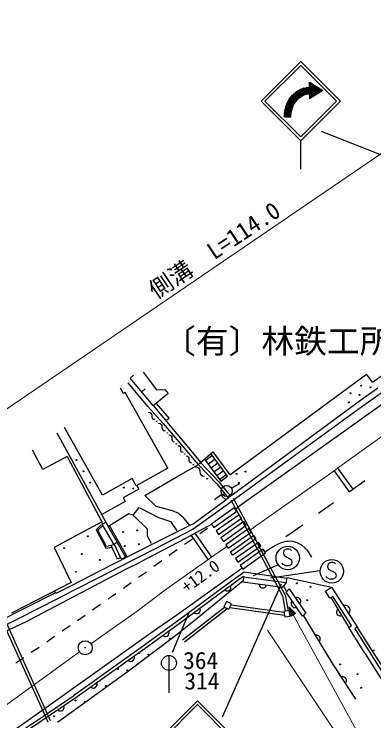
# Model space of a CAD drawing. Units: millimetres, scale not verified. Extents: x 40000 to 680000, y 20000 to 380000.
# Drawn here: x 235547 to 273946, y 264208 to 339720 of the extents above; entities that cross this region are included whole.
import ezdxf
from ezdxf.enums import TextEntityAlignment as Align

# ---------------------------------------------------------------- set-up
doc = ezdxf.new("R2010")
doc.units = ezdxf.units.MM
doc.header["$LTSCALE"] = 1000
doc.linetypes.add('CHAIN', pattern=[18.5, 12, -1.5, 3.5, -1.5])
for name, color, linetype, lineweight in [('M-BGD', 7, 'Continuous', 25), ('M-BGD-EXST', 7, 'Continuous', 25), ('M-BMK', 2, 'CHAIN', 13), ('M-BMK-SRVR', 3, 'Continuous', 25), ('M-STR-HTXT', 7, 'Continuous', 13), ('M-STR-STRC', 7, 'Continuous', 25)]:
    doc.layers.add(name, color=color, linetype=linetype, lineweight=lineweight)
doc.styles.add('ＭＳ ゴシック', font='')
doc.styles.get('ＭＳ ゴシック').set_extended_font_data('MS Gothic')

msp = doc.modelspace()

# ---------------------------------------------------------------- linework, layer by layer
at = {"layer": 'M-BGD'}
for p, q in [((284842, 305160), (259396, 287022)), ((249330, 301482), (250740, 299573)), ((273797, 300398), (275390, 301553)), ((247925, 300811), (248305, 301136)), ((250400, 297909), (247925, 300811)), ((258556, 290506), (273165, 301269)), ((273797, 300398), (273165, 301269)), ((249828, 297793), (247710, 300341)), ((247219, 299188), (246896, 299767)), ((247394, 299286), (247219, 299188)), ((251937, 291218), (247394, 299286)), ((249162, 299360), (249543, 299685)), ((251991, 299196), (250719, 298114)), ((250740, 299573), (251648, 299600)), ((251648, 299600), (251991, 299196)), ((274353, 299759), (272125, 298157)), ((274719, 299234), (272503, 297637)), ((249828, 297793), (251471, 295996)), ((250400, 297909), (250780, 298234)), ((255466, 291837), (250419, 297888)), ((250719, 298114), (252080, 296515)), ((272125, 298157), (258138, 287826)), ((272503, 297637), (258446, 287414)), ((249891, 297186), (250048, 297155)), ((250048, 297155), (250158, 297082)), ((250158, 297082), (250220, 296966)), ((250220, 296966), (250235, 296806)), ((250235, 296806), (250249, 296647)), ((250249, 296647), (250312, 296531)), ((250312, 296531), (250421, 296457)), ((250421, 296457), (250578, 296427)), ((252080, 296515), (251851, 296320)), ((244986, 288314), (240912, 295549)), ((250965, 296000), (251132, 295967)), ((251132, 295967), (251248, 295889)), ((251248, 295889), (251314, 295765)), ((251314, 295765), (251330, 295596)), ((251330, 295596), (251345, 295427)), ((251345, 295427), (251412, 295303)), ((251412, 295303), (251528, 295225)), ((251471, 295996), (255200, 291612)), ((240109, 294984), (245565, 285051)), ((251528, 295225), (251695, 295193)), ((252073, 294775), (252219, 294738)), ((252219, 294738), (252318, 294664)), ((252318, 294664), (252370, 294552)), ((252370, 294552), (252376, 294402)), ((252376, 294402), (252382, 294252)), ((252382, 294252), (252434, 294140)), ((252434, 294140), (252533, 294066)), ((252533, 294066), (252678, 294030)), ((238618, 291059), (237499, 293144)), ((253019, 293611), (253155, 293577)), ((253155, 293577), (253247, 293507)), ((253247, 293507), (253296, 293403)), ((253296, 293403), (253301, 293263)), ((253301, 293263), (253307, 293123)), ((253307, 293123), (253356, 293018)), ((253356, 293018), (253448, 292949)), ((241191, 292439), (238618, 291059)), ((241191, 292439), (244924, 285476)), ((253448, 292949), (253584, 292915)), ((253902, 292524), (254047, 292488)), ((254047, 292488), (254146, 292413)), ((254146, 292413), (254199, 292301)), ((254199, 292301), (254204, 292151)), ((255429, 291806), (256763, 292941)), ((256708, 292560), (255983, 292026)), ((258339, 290346), (256557, 292765)), ((256763, 292941), (258556, 290506)), ((252857, 290249), (255216, 291595)), ((254204, 292151), (254210, 292001)), ((254210, 292001), (254263, 291889)), ((254263, 291889), (254361, 291815)), ((254361, 291815), (254507, 291779)), ((255200, 291612), (255429, 291806)), ((255200, 291612), (257167, 289540)), ((255429, 291806), (257384, 289747)), ((255869, 292181), (257614, 289812)), ((257004, 292157), (256280, 291623)), ((257301, 291755), (256576, 291221)), ((251937, 291218), (248572, 289323)), ((254855, 291350), (255074, 291321)), ((255074, 291321), (255230, 291230)), ((255230, 291230), (255326, 291076)), ((255326, 291076), (255360, 290858)), ((255360, 290858), (255393, 290641)), ((256873, 290818), (257598, 291352)), ((257170, 290416), (257894, 290950)), ((269706, 290939), (271319, 288690)), ((270077, 291211), (271690, 288948)), ((248140, 290090), (244986, 288314)), ((248572, 289323), (248140, 290090)), ((249498, 288283), (252857, 290249)), ((255393, 290641), (255489, 290487)), ((255489, 290487), (255645, 290395)), ((255645, 290395), (255864, 290367)), ((257466, 290013), (258191, 290547)), ((257614, 289812), (258339, 290346)), ((248633, 289357), (248849, 288974)), ((257167, 289540), (258037, 288455)), ((257384, 289747), (258271, 288643)), ((258758, 289067), (259627, 289563)), ((271299, 288668), (272999, 289901)), ((248849, 288974), (247167, 288027)), ((258271, 288643), (258703, 288233)), ((247167, 288027), (247383, 287644)), ((250691, 287109), (249498, 288283)), ((254673, 285263), (258138, 287826)), ((257749, 288421), (256935, 287840)), ((258037, 288455), (257733, 288223)), ((257733, 288223), (258138, 287826)), ((258037, 288455), (258434, 288036)), ((258687, 287809), (264179, 277580)), ((264465, 277682), (258951, 287951)), ((247383, 287644), (244895, 286243)), ((248244, 286185), (248902, 287020)), ((248902, 287020), (250939, 285951)), ((252459, 286632), (250691, 287109)), ((258446, 287414), (254670, 284704)), ((259049, 286974), (256597, 285238)), ((259305, 286604), (259049, 286974)), ((259138, 286842), (259396, 287022)), ((268030, 286396), (269648, 287529)), ((247787, 286338), (245821, 285111)), ((248244, 286185), (247787, 286338)), ((253143, 286363), (252459, 286632)), ((253143, 286363), (253605, 285973)), ((256853, 284868), (259305, 286604)), ((259562, 286235), (257110, 284498)), ((259818, 285865), (259562, 286235)), ((244924, 285476), (239803, 282730)), ((244924, 285476), (244991, 285204)), ((244955, 285232), (245386, 285485)), ((249774, 284683), (248244, 286185)), ((250939, 285951), (252224, 285503)), ((252224, 285503), (252898, 284529)), ((253869, 285609), (253605, 285973)), ((254308, 285080), (253869, 285609)), ((257366, 284129), (259818, 285865)), ((260075, 285495), (257623, 283759)), ((260331, 285126), (260075, 285495)), ((244849, 285137), (244304, 284626)), ((244487, 284598), (244932, 285015)), ((246204, 283105), (244955, 285232)), ((245565, 285051), (245821, 285111)), ((247437, 281721), (245565, 285051)), ((247567, 281794), (245717, 285087)), ((254218, 285051), (250399, 283127)), ((254670, 284704), (250673, 282632)), ((256113, 284956), (253847, 283683)), ((254673, 285263), (254308, 285080)), ((256196, 284772), (255379, 284181)), ((256113, 284956), (256597, 285238)), ((256597, 285238), (256853, 284868)), ((257880, 283389), (260331, 285126)), ((260588, 284756), (258136, 283020)), ((260844, 284386), (260588, 284756)), ((266349, 285135), (264564, 283876)), ((244304, 284626), (245324, 282645)), ((245396, 282832), (244487, 284598)), ((249787, 283954), (249774, 284683)), ((250201, 283172), (249787, 283954)), ((256259, 281433), (254462, 284029)), ((256633, 281697), (254867, 284257)), ((257110, 284498), (257366, 284129)), ((258393, 282650), (260844, 284386)), ((258649, 282280), (261101, 284016)), ((261101, 284016), (261358, 283647)), ((246204, 283105), (246635, 283358)), ((253847, 283683), (249012, 281151)), ((254572, 283626), (253723, 283052)), ((257623, 283759), (257880, 283389)), ((261358, 283647), (258906, 281911)), ((261614, 283277), (259163, 281541)), ((261871, 282907), (261614, 283277)), ((263258, 282884), (263987, 283247)), ((263987, 283247), (264585, 283391)), ((264585, 283391), (264770, 283422)), ((264770, 283422), (264915, 283434)), ((264915, 283434), (265297, 283397)), ((265297, 283397), (265740, 283275)), ((265740, 283275), (266231, 283003)), ((239803, 282730), (241650, 278986)), ((245324, 282645), (245982, 282783)), ((245912, 282937), (245396, 282832)), ((245912, 282937), (246239, 283086)), ((246574, 281480), (245912, 282937)), ((246239, 283086), (246901, 281629)), ((250399, 283127), (246392, 281096)), ((250673, 282632), (246670, 280578)), ((252933, 282483), (252106, 281862)), ((258136, 283020), (258393, 282650)), ((259419, 281171), (261871, 282907)), ((262127, 282538), (259676, 280802)), ((262384, 282168), (262127, 282538)), ((262306, 282286), (263258, 282884)), ((266231, 283003), (266618, 282655)), ((266618, 282655), (266861, 282430)), ((267341, 281713), (266861, 282430)), ((247031, 281488), (247437, 281721)), ((247437, 281721), (247567, 281794)), ((258906, 281911), (258649, 282280)), ((259946, 280413), (262384, 282168)), ((246392, 281096), (244727, 280233)), ((246901, 281629), (246574, 281480)), ((246901, 281629), (247031, 281488)), ((247486, 280432), (249012, 281151)), ((251317, 281318), (250452, 280695)), ((259163, 281541), (259419, 281171)), ((237261, 275041), (247486, 280432)), ((244727, 280233), (241629, 278646)), ((246670, 280578), (244996, 279711)), ((252918, 275532), (259843, 280535)), ((259676, 280802), (259946, 280413)), ((244996, 279711), (241895, 278127)), ((248835, 279552), (249665, 280138)), ((260114, 280088), (257920, 278513)), ((258099, 278272), (259943, 279650)), ((260044, 279621), (259943, 279650)), ((260019, 279477), (259985, 279162)), ((260044, 279621), (260019, 279477)), ((260041, 279605), (264590, 278977)), ((264660, 279422), (260114, 280087)), ((264603, 278999), (264662, 279433)), ((264662, 279433), (264695, 279539)), ((264695, 279539), (269433, 278482)), ((241650, 278986), (235258, 275701)), ((241629, 278646), (239999, 277819)), ((247205, 278402), (248024, 278982)), ((259985, 279162), (255130, 275195)), ((258670, 278584), (258638, 278680)), ((259985, 279162), (259971, 279040)), ((264188, 278458), (259971, 279040)), ((261684, 278804), (261702, 278704)), ((261702, 278704), (261739, 278618)), ((262431, 278603), (262476, 278694)), ((264188, 278458), (264540, 278894)), ((264540, 278894), (264603, 278999)), ((239830, 278050), (239955, 277880)), ((241895, 278127), (240262, 277288)), ((257920, 278513), (253261, 275058)), ((253438, 274816), (258099, 278272)), ((257996, 278203), (258079, 278145)), ((258079, 278145), (258165, 278110)), ((258165, 278110), (258277, 278093)), ((258277, 278093), (258370, 278102)), ((258370, 278102), (258466, 278134)), ((258466, 278134), (258569, 278210)), ((258569, 278210), (258627, 278293)), ((258627, 278293), (258662, 278379)), ((258662, 278379), (258679, 278491)), ((258679, 278491), (258670, 278584)), ((261739, 278618), (261807, 278528)), ((261807, 278528), (261880, 278470)), ((261880, 278470), (261971, 278425)), ((261971, 278425), (262097, 278407)), ((262097, 278407), (262197, 278426)), ((262197, 278426), (262283, 278462)), ((262283, 278462), (262373, 278531)), ((262373, 278531), (262431, 278603)), ((264354, 278513), (264252, 278537)), ((264636, 278049), (264354, 278513)), ((264588, 277957), (264914, 278331)), ((266322, 275400), (264588, 277957)), ((264914, 278331), (266690, 275712)), ((268780, 278055), (269433, 278482)), ((269246, 277328), (268780, 278055)), ((269433, 278482), (272162, 274242)), ((239955, 277880), (233562, 274641)), ((240262, 277288), (233856, 274047)), ((245569, 277243), (246390, 277826)), ((264179, 277580), (264493, 275930)), ((264465, 277682), (264790, 275978)), ((265675, 277380), (265577, 277352)), ((265768, 277385), (265675, 277380)), ((265879, 277364), (265768, 277385)), ((265963, 277324), (265879, 277364)), ((266044, 277263), (265963, 277324)), ((266116, 277157), (266044, 277263)), ((266143, 277059), (266116, 277157)), ((269554, 277513), (269246, 277328)), ((269336, 277382), (271266, 274197)), ((271549, 274390), (269554, 277513)), ((243918, 276073), (244768, 276672)), ((258212, 276962), (257936, 276390)), ((257936, 276390), (258481, 276127)), ((258757, 276699), (258212, 276962)), ((258481, 276127), (258757, 276699)), ((258718, 276619), (264349, 275813)), ((265130, 276845), (265109, 276734)), ((265109, 276734), (265114, 276640)), ((265114, 276640), (265141, 276543)), ((265169, 276929), (265130, 276845)), ((265141, 276543), (265213, 276437)), ((265231, 277010), (265169, 276929)), ((265213, 276437), (265293, 276376)), ((266026, 276690), (266088, 276771)), ((266088, 276771), (266127, 276855)), ((266127, 276855), (266148, 276966)), ((266148, 276966), (266143, 277059)), ((270828, 276529), (270705, 276498)), ((270944, 276533), (270828, 276529)), ((271082, 276503), (270944, 276533)), ((271187, 276451), (271082, 276503)), ((271285, 276371), (271187, 276451)), ((253534, 272874), (258002, 276358)), ((253718, 272638), (258304, 276212)), ((254744, 275786), (254827, 275728)), ((254827, 275728), (254913, 275692)), ((254913, 275692), (255025, 275676)), ((255025, 275676), (255118, 275685)), ((255118, 275685), (255214, 275717)), ((255214, 275717), (255316, 275793)), ((255316, 275793), (255374, 275876)), ((255374, 275876), (255410, 275962)), ((255417, 276167), (255386, 276263)), ((255410, 275962), (255427, 276074)), ((255427, 276074), (255417, 276167)), ((258581, 276335), (264399, 275502)), ((264905, 275997), (264335, 275905)), ((264335, 275905), (264431, 275307)), ((265001, 275400), (264905, 275997)), ((265293, 276376), (265378, 276336)), ((265378, 276336), (265489, 276315)), ((265489, 276315), (265582, 276320)), ((265582, 276320), (265680, 276348)), ((266690, 275712), (266548, 275608)), ((269985, 275972), (269958, 275862)), ((269958, 275862), (269958, 275769)), ((269958, 275769), (269981, 275670)), ((269981, 275670), (270047, 275560)), ((270028, 276054), (269985, 275972)), ((270094, 276131), (270028, 276054)), ((271245, 275656), (271324, 275755)), ((271372, 276237), (271285, 276371)), ((271324, 275755), (271376, 275859)), ((271403, 276114), (271372, 276237)), ((271376, 275859), (271406, 275997)), ((271406, 275997), (271403, 276114)), ((234235, 274976), (239135, 264121)), ((234508, 275100), (239408, 264244)), ((236877, 274808), (237261, 275041)), ((242309, 274931), (243116, 275519)), ((253261, 275058), (249841, 272580)), ((250394, 273781), (252918, 275532)), ((255130, 275195), (252953, 273437)), ((264431, 275307), (265001, 275400)), ((266574, 275555), (266322, 275400)), ((266433, 275436), (269338, 270581)), ((266548, 275608), (266574, 275555)), ((270047, 275560), (270124, 275495)), ((270124, 275495), (270206, 275451)), ((270206, 275451), (270316, 275424)), ((270316, 275424), (270410, 275425)), ((270410, 275425), (270508, 275447)), ((230694, 271980), (236877, 274808)), ((240667, 273811), (241514, 274392)), ((250017, 272337), (253438, 274816)), ((271266, 274197), (271549, 274390)), ((272993, 271434), (271266, 274197)), ((272162, 274242), (271904, 274049)), ((273635, 271953), (272162, 274242)), ((238739, 265484), (250394, 273781)), ((252953, 273437), (247625, 269402)), ((251976, 273342), (252035, 273424)), ((252035, 273424), (252072, 273510)), ((252082, 273715), (252052, 273811)), ((252072, 273510), (252090, 273622)), ((252090, 273622), (252082, 273715)), ((267779, 273373), (267680, 273352)), ((267872, 273373), (267779, 273373)), ((267982, 273346), (267872, 273373)), ((271904, 274049), (273329, 271807)), ((239023, 272669), (239845, 273245)), ((251404, 273342), (251486, 273283)), ((251486, 273283), (251572, 273246)), ((251572, 273246), (251683, 273229)), ((251683, 273229), (251776, 273237)), ((251776, 273237), (251873, 273267)), ((251873, 273267), (251976, 273342)), ((268064, 273302), (267982, 273346)), ((268141, 273236), (268064, 273302)), ((268091, 272665), (268157, 272742)), ((268206, 273126), (268141, 273236)), ((268157, 272742), (268201, 272824)), ((268201, 272824), (268228, 272934)), ((268228, 273027), (268206, 273126)), ((268228, 272934), (268228, 273027)), ((237380, 271531), (238211, 272099)), ((249841, 272580), (241871, 266886)), ((242042, 266640), (250017, 272337)), ((275599, 268862), (273635, 271953)), ((248378, 271049), (248349, 271146)), ((272993, 271434), (274903, 268409)), ((273329, 271807), (275306, 268672)), ((273910, 271719), (273788, 271688)), ((274027, 271723), (273910, 271719)), ((235734, 270394), (236582, 270974)), ((247698, 270681), (247779, 270621)), ((247779, 270621), (247865, 270584)), ((247865, 270584), (247977, 270565)), ((247977, 270565), (248070, 270573)), ((248070, 270573), (248166, 270603)), ((248166, 270603), (248270, 270677)), ((248270, 270677), (248330, 270759)), ((248330, 270759), (248367, 270844)), ((248367, 270844), (248386, 270956)), ((248386, 270956), (248378, 271049)), ((269338, 270581), (270841, 268280)), ((247625, 269402), (240183, 264024)), ((270549, 268911), (270451, 268885)), ((270642, 268915), (270549, 268911)), ((270753, 268892), (270642, 268915)), ((270837, 268851), (270753, 268892)), ((270917, 268789), (270837, 268851)), ((244391, 268200), (244361, 268297)), ((244380, 267996), (244398, 268107)), ((244398, 268107), (244391, 268200)), ((270841, 268280), (272004, 266520)), ((270891, 268217), (270953, 268296)), ((270987, 268682), (270917, 268789)), ((270953, 268296), (270994, 268380)), ((271013, 268584), (270987, 268682)), ((270994, 268380), (271017, 268491)), ((271017, 268491), (271013, 268584)), ((243710, 267832), (243792, 267772)), ((243792, 267772), (243878, 267735)), ((243878, 267735), (243989, 267717)), ((243989, 267717), (244082, 267724)), ((244082, 267724), (244179, 267754)), ((244179, 267754), (244283, 267828)), ((244283, 267828), (244343, 267910)), ((244343, 267910), (244380, 267996)), ((233613, 261315), (241871, 266886)), ((233781, 261066), (242042, 266640)), ((240882, 265742), (240855, 265839)), ((229714, 259139), (238739, 265484)), ((240192, 265392), (240272, 265330)), ((240272, 265330), (240356, 265290)), ((240356, 265290), (240468, 265269)), ((240468, 265269), (240561, 265274)), ((240561, 265274), (240658, 265301)), ((240658, 265301), (240764, 265373)), ((240764, 265373), (240826, 265453)), ((240826, 265453), (240865, 265537)), ((240865, 265537), (240887, 265648)), ((240887, 265648), (240882, 265742))]:
    msp.add_line(p, q, dxfattribs=at)
for centre, radius in [((272604, 300023), 50), ((273588, 299846), 50), ((271443, 299215), 50), ((272427, 299039), 50), ((271266, 298231), 50), ((250772, 296213), 32), ((251900, 294966), 34), ((252849, 293820), 30), ((253743, 292720), 28), ((242212, 292086), 50), ((254677, 291569), 30), ((242943, 290876), 50), ((260254, 290848), 50), ((256147, 290090), 44), ((259287, 290591), 50), ((243675, 289666), 50), ((258237, 288770), 600), ((259544, 289625), 50), ((247271, 289132), 50), ((248266, 289035), 50), ((243412, 283927), 50), ((247180, 284380), 50), ((248669, 284562), 50), ((240882, 282662), 50), ((247363, 282891), 50), ((248852, 283074), 50), ((242779, 282029), 50), ((244677, 281397), 50), ((242147, 280132), 50), ((265739, 278916), 50), ((267192, 278543), 50), ((266819, 277090), 50), ((252158, 272983), 50), ((248898, 271442), 50), ((249887, 271296), 50), ((246628, 269755), 50), ((247617, 269609), 50), ((270344, 270244), 50), ((272188, 269195), 50), ((244358, 268068), 50), ((245347, 267922), 50), ((272585, 267748), 50), ((242088, 266380), 50), ((243077, 266235), 50), ((239817, 264693), 50)]:
    msp.add_circle(centre, radius, dxfattribs=at)
at = {"layer": 'M-BGD-EXST'}
for p, q in [((264653, 282557), (264353, 282407)), ((264853, 282557), (264653, 282557)), ((265053, 282507), (264853, 282557)), ((265153, 282407), (265053, 282507)), ((264353, 282407), (264303, 282107)), ((264303, 282107), (264403, 281857)), ((264403, 281857), (265103, 281457)), ((264253, 280907), (264153, 281057)), ((265103, 281457), (265203, 281207)), ((265203, 281207), (265153, 280907)), ((269058, 280983), (269008, 280683)), ((269358, 281133), (269058, 280983)), ((269558, 281133), (269358, 281133)), ((269758, 281083), (269558, 281133)), ((269858, 280983), (269758, 281083)), ((263716, 280874), (261062, 279698)), ((262902, 279487), (268179, 280271)), ((264553, 280757), (264253, 280907)), ((264903, 280757), (264553, 280757)), ((265153, 280907), (264903, 280757)), ((269008, 280683), (269108, 280433)), ((269108, 280433), (269808, 280033)), ((268958, 279483), (268858, 279633)), ((269258, 279333), (268958, 279483)), ((269858, 279483), (269608, 279333)), ((269808, 280033), (269908, 279783)), ((269908, 279783), (269858, 279483)), ((269608, 279333), (269258, 279333))]:
    msp.add_line(p, q, dxfattribs=at)
for centre in [(264753, 281607), (269458, 280183)]:
    msp.add_circle(centre, 1250, dxfattribs=at)
at = {"layer": 'M-BMK'}
for p, q in [((270077, 291211), (275595, 295146)), ((269706, 290939), (260718, 284568)), ((269706, 290939), (270077, 291211)), ((257570, 282360), (258272, 282825)), ((251235, 277881), (257570, 282360)), ((251304, 277930), (248675, 275913)), ((248675, 275913), (243750, 272453)), ((242529, 271582), (233360, 264949))]:
    msp.add_line(p, q, dxfattribs=at)
at = {"layer": 'M-BMK-SRVR'}
for radius in [750, 30]:
    msp.add_circle((243136, 272022), radius, dxfattribs=at)
at = {"layer": 'M-STR-HTXT'}
for p, q in [((303762, 344642), (216565, 285124)), ((264868, 276406), (265594, 275664)), ((265103, 275395), (264868, 276406)), ((264868, 276406), (273796, 260108)), ((265002, 276161), (265504, 275661)), ((265154, 275468), (265002, 276161)), ((265079, 276021), (265415, 275657)), ((265205, 275542), (265079, 276021)), ((265594, 275664), (265103, 275395)), ((265504, 275661), (265154, 275468)), ((265195, 275810), (265326, 275654)), ((265256, 275615), (265195, 275810)), ((265415, 275657), (265205, 275542)), ((265326, 275654), (265256, 275615)), ((262590, 273910), (272468, 259094))]:
    msp.add_line(p, q, dxfattribs=at)
at = {"layer": 'M-STR-STRC'}
for p, q in [((261901, 330411), (266143, 334654)), ((266143, 334654), (270386, 330411)), ((266143, 334229), (262325, 330411)), ((269962, 330411), (266143, 334229)), ((267093, 331911), (267093, 332461)), ((267093, 332461), (268493, 331561)), ((267171, 332411), (267093, 332361)), ((267291, 332334), (267093, 332206)), ((267772, 332025), (264617, 329996)), ((267652, 332102), (264708, 330209)), ((267532, 332179), (264815, 330433)), ((266838, 331888), (264960, 330680)), ((266504, 331827), (265189, 330982)), ((267892, 331947), (266631, 331136)), ((268013, 331870), (266967, 331198)), ((267412, 332256), (267093, 332052)), ((268133, 331793), (267093, 331125)), ((268253, 331716), (267093, 330970)), ((268373, 331638), (267093, 330816)), ((268493, 331561), (267093, 330661)), ((267093, 331211), (267093, 330661)), ((266143, 326168), (261901, 330411)), ((262325, 330411), (266143, 326593)), ((265380, 330023), (264457, 329430)), ((265531, 330275), (264497, 329610)), ((265753, 330572), (264550, 329799)), ((270386, 330411), (266143, 326168)), ((266143, 326593), (269962, 330411)), ((265133, 329246), (264394, 328771)), ((265167, 329423), (264396, 328927)), ((265222, 329612), (264404, 329087)), ((265289, 329810), (264429, 329257)), ((264393, 328761), (265093, 328761)), ((265106, 329074), (264619, 328761)), ((265099, 328915), (264859, 328761)), ((298870, 315117), (268355, 327189)), ((266143, 323168), (266143, 326168)), ((264055, 278829), (257742, 264590)), ((254201, 275749), (252406, 271500)), ((252075, 271194), (252075, 267194)), ((250875, 262120), (255118, 266363)), ((255118, 265939), (251300, 262120)), ((255118, 266363), (259361, 262120)), ((258936, 262120), (255118, 265939))]:
    msp.add_line(p, q, dxfattribs=at)
for points in [[(264393, 328761), (264396, 328927), (264404, 329087), (264442, 329357), (264457, 329430), (264497, 329610), (264550, 329799), (264656, 330115), (264920, 330629), (265262, 331076), (265671, 331438), (266131, 331704), (266504, 331827), (266838, 331888), (267093, 331911)], [(265093, 328761), (265099, 328915), (265106, 329074), (265133, 329246), (265153, 329355), (265222, 329612), (265289, 329810), (265329, 329914), (265380, 330023), (265531, 330275), (265609, 330403), (265753, 330572), (265979, 330795), (266415, 331066), (266631, 331136), (266891, 331198), (267093, 331211)]]:
    msp.add_lwpolyline(points, dxfattribs=at)
msp.add_circle((252075, 270394), 800, dxfattribs=at)

# ---------------------------------------------------------------- texts
at = {"layer": 'M-BGD', "style": 'ＭＳ ゴシック'}
msp.add_text('〔有〕林鉄工所', height=2566, dxfattribs=at).set_placement((263686, 304781), align=Align.MIDDLE_CENTER)
msp.add_text('+12.0', height=1320, rotation=35.8, dxfattribs=at).set_placement((255433, 279669), align=Align.MIDDLE_CENTER)
at = {"layer": 'M-STR-HTXT', "style": 'ＭＳ ゴシック'}
msp.add_text('側溝\u3000L=114.0', height=1833, rotation=33.9, dxfattribs=at).set_placement((256915, 314503), align=Align.MIDDLE_CENTER)
at = {"layer": 'M-STR-STRC', "style": 'ＭＳ ゴシック'}
for s, p in [('364', (255458, 270666)), ('314', (255595, 268476))]:
    msp.add_text(s, height=1833, dxfattribs=at).set_placement(p, align=Align.MIDDLE_CENTER)

doc.saveas('drawing.dxf')
